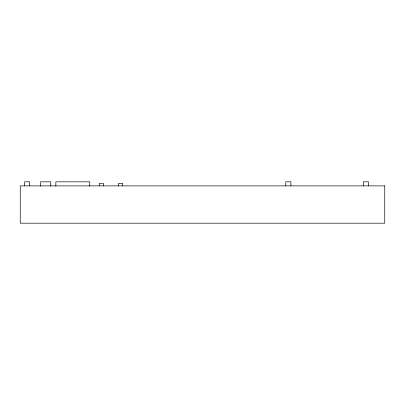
<?xml version="1.0" encoding="UTF-8"?>
<svg xmlns="http://www.w3.org/2000/svg" width="405" height="405" viewBox="0 0 405 405"><rect width="100%" height="100%" fill="white"/><g stroke="black" fill="none" stroke-linecap="round" stroke-linejoin="round"><path stroke-width="0.61" d="M368.408 185.855L368.408 181.82L363.32 181.82L363.32 185.855M290.896 185.855L290.896 181.82L285.808 181.82L285.808 185.855M122.649 185.885L122.649 183.344L118.579 183.344L118.579 185.885M103.321 185.885L103.321 183.344L99.255 183.344L99.255 185.885M89.758 186.194L89.758 181.82L55.855 181.82L55.855 186.194M50.767 186.194L50.767 181.815L40.596 181.815L40.596 186.194M29.641 185.885L29.641 181.82L24.558 181.82L24.558 185.885M384.75 185.885L20.25 185.885L20.25 223.185L384.75 223.185L384.75 185.885"/></g></svg>
